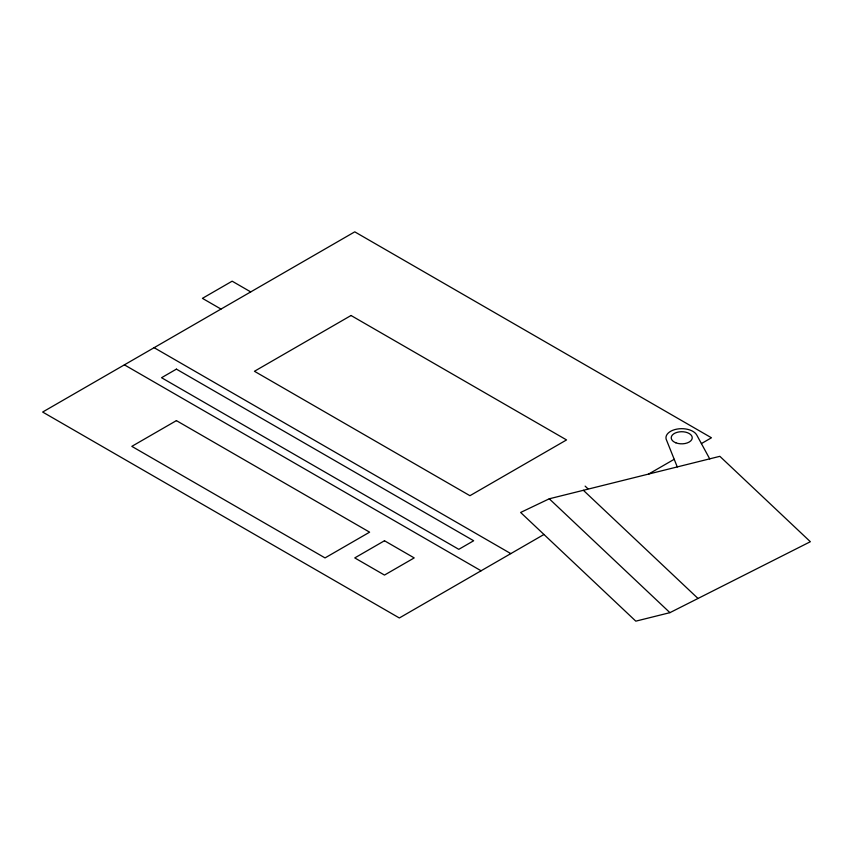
<?xml version="1.0" encoding="UTF-8"?>
<svg xmlns="http://www.w3.org/2000/svg" width="853" height="853" viewBox="0 0 853 853"><rect width="100%" height="100%" fill="white"/><g stroke="black" fill="none" stroke-linecap="round" stroke-linejoin="round"><path stroke-width="1.28" d="M543.958 534.479L399.343 617.977L42.65 412.042L354.763 231.845L711.455 437.781L701.401 443.581M648.621 474.055L674.211 459.287M669.925 612.657L810.35 541.719L719.857 456.323L549.268 498.792L520.629 512.461L635.805 621.155L669.925 612.657L549.268 498.792M250.718 291.907L232.144 281.181L202.417 298.347L221.002 309.074M154.116 347.683L510.819 553.618M124.389 364.849L481.092 570.785M585.126 486.125L587.866 488.716M583.377 490.304L698.01 598.475M709.749 458.935L696.773 435.062A15.759 9.095 0 0 0 677.026 429.091A15.759 9.095 0 0 0 666.683 440.5L677.271 466.922M176.411 369.136L161.548 377.719L458.797 549.332L473.66 540.749L176.411 369.136M351.041 315.503L254.439 371.279L469.939 495.7L566.552 439.924L351.041 315.503M176.411 420.625L131.82 446.364L325.036 557.915L369.616 532.165L176.411 420.625M384.479 540.749L354.763 557.915L384.479 575.071L414.206 557.915L384.479 540.749M675.843 442.803A10.513 6.067 0 0 0 692.21 438.218A10.513 6.067 0 0 0 677.143 432.322A10.513 6.067 0 0 0 675.843 442.803"/></g></svg>
